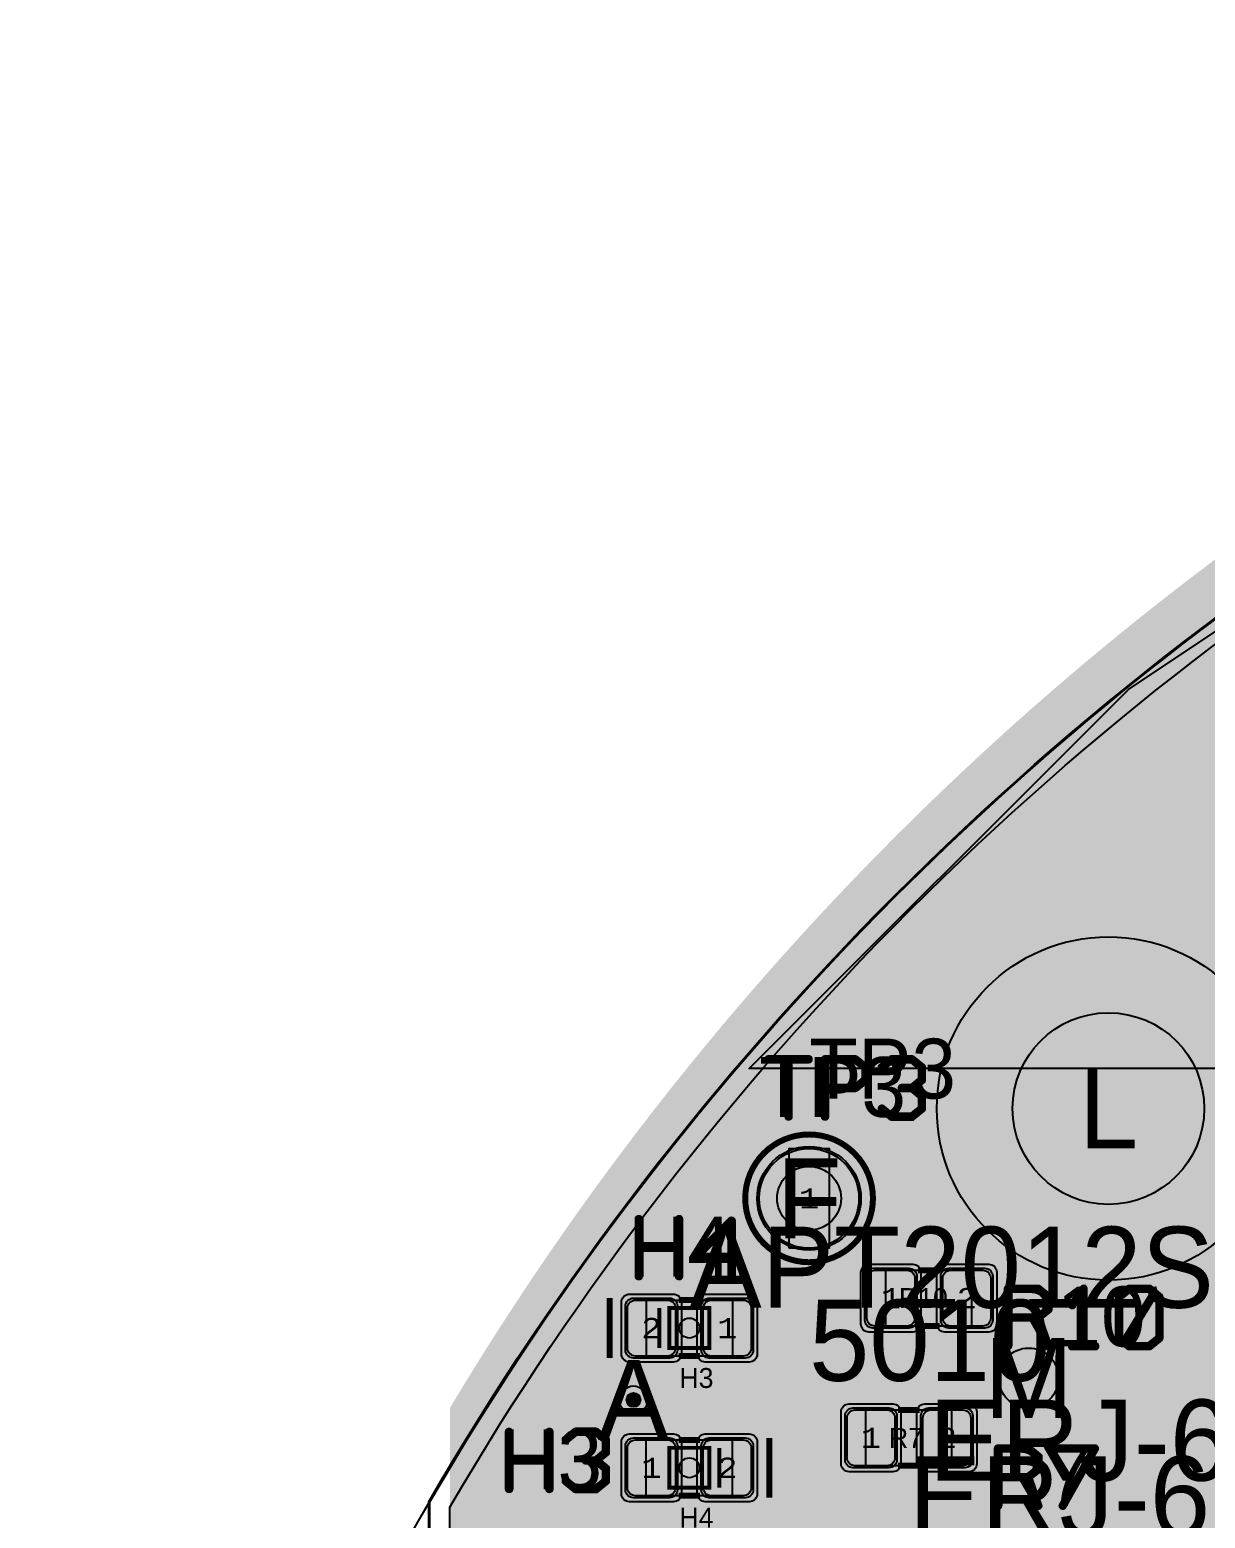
# Model space of a CAD drawing. Extents: x -74 to 89, y -130 to 74.
# Drawn here: x -74.03 to -44.57, y 36.74 to 74.03 of the extents above; entities that cross this region are included whole.
import ezdxf
from ezdxf.enums import TextEntityAlignment as Align

# ---------------------------------------------------------------- set-up
doc = ezdxf.new("R2010")
doc.units = 0
doc.header["$MEASUREMENT"] = 0
for name, color, linetype in [('ASSEMBLY_OUTLINES_TOP', 102, 'CONTINUOUS'), ('ASSEMBLY_PART_NUMBERS_TOP', 102, 'CONTINUOUS'), ('ASSEMBLY_REF_DES_TOP', 102, 'CONTINUOUS'), ('BOARD_OUTLINE', 10, 'CONTINUOUS'), ('DRILL_DRAWING', 21, 'CONTINUOUS'), ('GENERATED_SILKSCREEN_TOP', 140, 'CONTINUOUS'), ('MANUFACTURING_OUTLINES', 10, 'CONTINUOUS'), ('MOUNTING_HOLE_PADS_LAYER10', 150, 'CONTINUOUS'), ('MOUNTING_HOLE_PADS_LAYER11', 230, 'CONTINUOUS'), ('MOUNTING_HOLES_LAYER_BOT13', 42, 'CONTINUOUS'), ('MOUNTING_HOLES_LAYER_TOP', 42, 'CONTINUOUS'), ('PART_HOLES_LAYER_BOTTOM', 30, 'CONTINUOUS'), ('PART_HOLES_LAYER_TOP', 30, 'CONTINUOUS'), ('PART_PADS_LAYER_BOTTOM', 230, 'CONTINUOUS'), ('PART_PADS_LAYER_TOP', 150, 'CONTINUOUS'), ('PART_PADS_SMD_TOP', 150, 'CONTINUOUS'), ('PIN_NUMBERS_TOP', 8, 'CONTINUOUS'), ('PLACEMENT_OUTLINES_TOP', 130, 'CONTINUOUS'), ('PLANE_DATA_LAYER_BOTTOM', 230, 'CONTINUOUS'), ('PLANE_DATA_LAYER_TOP', 150, 'CONTINUOUS'), ('PLANE_SHAPES_LAYER_BOTTOM', 230, 'CONTINUOUS'), ('PLANE_SHAPES_LAYER_TOP', 150, 'CONTINUOUS'), ('ROUTE_BORDER', 151, 'CONTINUOUS'), ('SILKSCREEN_OUTLINES_TOP', 150, 'CONTINUOUS'), ('SILKSCREEN_REF_DES_TOP', 150, 'CONTINUOUS'), ('SOLDERMASK_PADS_BTM', 12, 'CONTINUOUS'), ('SOLDERMASK_PADS_TOP', 180, 'CONTINUOUS'), ('SOLDERPASTE_PADS_TOP', 180, 'CONTINUOUS'), ('TRACES_LAYER_TOP', 150, 'CONTINUOUS'), ('VIA_HOLES_LAYER_BOTTOM', 30, 'CONTINUOUS'), ('VIA_HOLES_LAYER_TOP', 30, 'CONTINUOUS'), ('VIA_PADS_LAYER_BOTTOM', 230, 'CONTINUOUS'), ('VIA_PADS_LAYER_TOP', 150, 'CONTINUOUS')]:
    doc.layers.add(name, color=color, linetype=linetype)
doc.styles.add('COURIER_NEW', font='cour.ttf')
doc.styles.add('VERIBEST_GERBER_0', font='txt')

msp = doc.modelspace()

# ---------------------------------------------------------------- hatches: boundary and pattern name
at = {"layer": 'ASSEMBLY_OUTLINES_TOP'}
h = msp.add_hatch(color=256, dxfattribs=at)
edge = h.paths.add_edge_path()
edge.add_arc((-57.5, 41.5), 0.25, 0, 360)
h = msp.add_hatch(color=256, dxfattribs=at)
edge = h.paths.add_edge_path()
edge.add_arc((-57.5, 38), 0.25, 0, 360)
at = {"layer": 'MOUNTING_HOLES_LAYER_BOT13'}
h = msp.add_hatch(color=256, dxfattribs=at)
edge = h.paths.add_edge_path()
edge.add_arc((-47, 47), 2.4, 0, 360)
h = msp.add_hatch(color=256, dxfattribs=at)
edge = h.paths.add_edge_path()
edge.add_arc((-49, 40.25), 0.75, 0, 360)
at = {"layer": 'MOUNTING_HOLES_LAYER_TOP'}
h = msp.add_hatch(color=256, dxfattribs=at)
edge = h.paths.add_edge_path()
edge.add_arc((-47, 47), 2.4, 0, 360)
h = msp.add_hatch(color=256, dxfattribs=at)
edge = h.paths.add_edge_path()
edge.add_arc((-49, 40.25), 0.75, 0, 360)
at = {"layer": 'PART_HOLES_LAYER_BOTTOM'}
h = msp.add_hatch(color=256, dxfattribs=at)
edge = h.paths.add_edge_path()
edge.add_arc((-54.5, 44.75), 0.8, 0, 360)
at = {"layer": 'PART_HOLES_LAYER_TOP'}
h = msp.add_hatch(color=256, dxfattribs=at)
edge = h.paths.add_edge_path()
edge.add_arc((-54.5, 44.75), 0.8, 0, 360)
at = {"layer": 'PLANE_DATA_LAYER_BOTTOM'}
h = msp.add_hatch(color=256, dxfattribs=at)
h.paths.add_polyline_path([(-30, 34.5762, -0.414213562), (-30.0762, 34.5), (-41.499992, 34.5, 0.414213562), (-41.5, 34.499992), (-41.5, 24.500008, 0.414213562), (-41.499992, 24.5), (-30.0762, 24.5, -0.414213562), (-30, 24.4238), (-30, 6.0762, -0.414213562), (-30.0762, 6), (-40.999992, 6, 0.414213562), (-41, 5.999992), (-41, -4.499992, 0.414213562), (-40.999992, -4.5), (-30.0762, -4.5, -0.414213562), (-30, -4.5762), (-30, -17.26511, -0.051413749), (-30.001603, -17.280658, 0.103115769), (-30.001603, -18.219342, -0.051413749), (-30, -18.23489), (-30, -19.9238, -0.414213562), (-30.0762, -20), (-41.4238, -20, -0.414213562), (-41.5, -19.9238), (-41.5, -15.000008, 0.414213562), (-41.500008, -15), (-57.9238, -15, -0.414213562), (-58, -14.9238), (-58, -14.099652, -0.228256616), (-57.971307, -14.040074, 0.481605757), (-57.971307, -11.459926, -0.228256616), (-58, -11.400348), (-58, -10.349652, -0.228256616), (-57.971307, -10.290074, 0.481605757), (-57.971307, -7.709926, -0.228256616), (-58, -7.650348), (-58, 9.843755, -0.378860307), (-57.933088, 9.919387, 0.851383332), (-57.738014, 15.049092, -0.905499688), (-57.723009, 15.2), (-56.7, 15.2, 0.414213562), (-56.45, 15.45), (-56.45, 15.9238, -0.414213562), (-56.3738, 16), (-56.000008, 16, 0.414213562), (-56, 16.000008), (-56, 23.499992, 0.414213562), (-56.000008, 23.5), (-56.206583, 23.5, -0.414213562), (-56.282783, 23.5762), (-56.282783, 23.576201, -0.09675006), (-56.277182, 23.604875, 0.195333998), (-56.277182, 24.395125, -0.09675006), (-56.282783, 24.423799), (-56.282783, 24.4238, -0.414213562), (-56.206583, 24.5), (-56.000008, 24.5, 0.414213562), (-56, 24.500008), (-56, 25.499992, 0.414213562), (-56.000008, 25.5), (-56.206583, 25.5, -0.414213562), (-56.282783, 25.5762), (-56.282783, 25.576201, -0.09675006), (-56.277182, 25.604875, 0.195333998), (-56.277182, 26.395125, -0.09675006), (-56.282783, 26.423799), (-56.282783, 26.4238, -0.414213562), (-56.206583, 26.5), (-56.000008, 26.5, 0.414213562), (-56, 26.500008), (-56, 32.176807, -0.130021935), (-55.990034, 32.214483, 0.130019951), (-55.65, 33.5), (-55.65, 33.500002, 0.896985665), (-60.789022, 34.059794, -0.351992656), (-60.863435, 34), (-60.999992, 34, 0.414213562), (-61, 33.999992), (-61, 26.500008, 0.414213562), (-60.999992, 26.5), (-60.293417, 26.5, -0.414213562), (-60.217217, 26.4238), (-60.217217, 26.423799, -0.09675006), (-60.222818, 26.395125, 0.195333998), (-60.222818, 25.604875, -0.09675006), (-60.217217, 25.576201), (-60.217217, 25.5762, -0.414213562), (-60.293417, 25.5), (-60.999992, 25.5, 0.414213562), (-61, 25.499992), (-61, 24.500008, 0.414213562), (-60.999992, 24.5), (-60.293417, 24.5, -0.414213562), (-60.217217, 24.4238), (-60.217217, 24.423799, -0.09675006), (-60.222818, 24.395125, 0.195333998), (-60.222818, 23.604875, -0.09675006), (-60.217217, 23.576201), (-60.217217, 23.5762, -0.414213562), (-60.293417, 23.5), (-60.499992, 23.5, 0.414213562), (-60.5, 23.499992), (-60.5, 19.5762, -0.414213562), (-60.5762, 19.5), (-63.4238, 19.5, -0.414213562), (-63.5, 19.5762), (-63.499999, 36.992917), (-63.499999, 36.992918, -0.132776077), (-63.489621, 37.031309, -0.12940226), (-37.031305, 63.489622, -0.132779416), (-36.992913, 63.5), (-36.5762, 63.5, -0.414213562), (-36.5, 63.4238), (-36.5, 49.500008, 0.414213562), (-36.499992, 49.5), (-30.0762, 49.5, -0.414213562), (-30, 49.4238)], flags=0)
h.paths.add_polyline_path([(-56, 44.75, -1), (-53, 44.75, -1)], flags=0)
h.paths.add_polyline_path([(-51.500008, -11.5, 0.414213562), (-51.5, -11.499992), (-51.5, -6.000008, 0.414213562), (-51.500008, -6), (-56.499992, -6, 0.414213562), (-56.5, -6.000008), (-56.5, -11.499992, 0.414213562), (-56.499992, -11.5), (-54.975438, -11.5, -0.701982273), (-54.926736, -11.634805, 2.767988756), (-53.073264, -11.634805, -0.701982273), (-53.024562, -11.5)], flags=0)
h.paths.add_polyline_path([(-55.55, 31.25, -1), (-50.95, 31.25, -1)], flags=0)
h.paths.add_polyline_path([(-51.75, 1.5, -1), (-49.25, 1.5, -1)], flags=0)
h.paths.add_polyline_path([(-50.383563, 9.360519, 0.889074012), (-49.2, 9.499997), (-49.2, 9.500001, 0.347051128), (-49.660519, 10.083563, -0.138572885), (-49.696687, 10.103793), (-51.45734, 11.864446, -0.198909956), (-51.479658, 11.918327), (-51.479658, 27.881673, -0.198909956), (-51.45734, 27.935554), (-50.596687, 28.796207, -0.138572885), (-50.560519, 28.816437, 0.347051128), (-50.1, 29.399999), (-50.1, 29.400003, 0.889074012), (-51.283563, 29.539481, -0.138572885), (-51.303793, 29.503313), (-52.333211, 28.473895, 0.198912215), (-52.479658, 28.120342), (-52.479658, 11.679658, 0.198912215), (-52.333211, 11.326105), (-50.403793, 9.396687, -0.138572885)], flags=0)
h.paths.add_polyline_path([(-52, -1.5, -1), (-49, -1.5, -1)], flags=0)
h.paths.add_polyline_path([(-52.25, 4.75, -1), (-48.75, 4.75, -1)], flags=0)
h.paths.add_polyline_path([(-50.25, 40.25, -1), (-47.75, 40.25, -1)], flags=0)
h.paths.add_polyline_path([(-51.8, 47, -1), (-42.2, 47, -1)], flags=0)
h.paths.add_polyline_path([(-42.000008, -13.5, 0.414213562), (-42, -13.499992), (-42, -6.000008, 0.414213562), (-42.000008, -6), (-50.999992, -6, 0.414213562), (-51, -6.000008), (-51, -13.499992, 0.414213562), (-50.999992, -13.5)], flags=0)
h.paths.add_polyline_path([(-45.05, 40, -1), (-40.45, 40, -1)], flags=0)
h.paths.add_polyline_path([(-43.55, 55.75, -1), (-38.95, 55.75, -1)], flags=0)
h.paths.add_polyline_path([(-38.000008, 7.5, 0.414213562), (-38, 7.500008), (-38, 14.499992, 0.414213562), (-38.000008, 14.5), (-48.999992, 14.5, 0.414213562), (-49, 14.499992), (-49, 7.500008, 0.414213562), (-48.999992, 7.5)], flags=0)
h.paths.add_polyline_path([(-38.000008, 15.5, 0.414213562), (-38, 15.500008), (-38, 22.499992, 0.414213562), (-38.000008, 22.5), (-48.999992, 22.5, 0.414213562), (-49, 22.499992), (-49, 15.500008, 0.414213562), (-48.999992, 15.5)], flags=0)
h.paths.add_polyline_path([(-36.85, -10.41, -1), (-33.85, -10.41, -1)], flags=0)
h.paths.add_polyline_path([(-36.85, 38.75, -1), (-33.85, 38.75, -1)], flags=0)
at = {"layer": 'PLANE_DATA_LAYER_TOP'}
h = msp.add_hatch(color=256, dxfattribs=at)
h.paths.add_polyline_path([(-30, 37.0762, -0.414213562), (-30.0762, 37), (-45.999992, 37, 0.414213562), (-46, 36.999992), (-46, 33.934528, -0.26144141), (-46.036506, 33.869483, 0.261440616), (-46.3, 33.4), (-46.3, 31.1, 0.261440616), (-46.036506, 30.630517, -0.26144141), (-46, 30.565472), (-46, 30.184528, -0.26144141), (-46.036506, 30.119483, 0.261440616), (-46.3, 29.65), (-46.3, 27.35, 0.261440616), (-46.036506, 26.880517, -0.26144141), (-46, 26.815472), (-46, 26.184528, -0.26144141), (-46.036506, 26.119483, 0.261440616), (-46.3, 25.65), (-46.3, 23.35, 0.261440616), (-46.036506, 22.880517, -0.26144141), (-46, 22.815472), (-46, 22.5762, -0.414213562), (-46.0762, 22.5), (-47.4238, 22.5, -0.414213562), (-47.5, 22.5762), (-47.5, 42.142252, -0.439938598), (-47.417177, 42.218164, 2.200290483), (-51.681635, 48.059382, -0.350436817), (-51.755956, 48), (-55.495343, 48, -0.414213562), (-55.571543, 48.0762, -0.180388228), (-55.552937, 48.126094, -0.082407082), (-37.031306, 63.489621, -0.132779416), (-36.992914, 63.499999), (-36.85, 63.499999), (-35.0762, 63.5, -0.414213562), (-35, 63.4238), (-35, 48.000008, 0.414213562), (-34.999992, 48), (-30.0762, 48, -0.414213562), (-30, 47.9238)], flags=0)
h.paths.add_polyline_path([(-45.05, 40, -1), (-40.45, 40, -1)], flags=0)
h.paths.add_polyline_path([(-43.55, 55.75, -1), (-38.95, 55.75, -1)], flags=0)
h.paths.add_polyline_path([(-36.85, 38.75, -1), (-33.85, 38.75, -1)], flags=0)
at = {"layer": 'PLANE_SHAPES_LAYER_BOTTOM'}
h = msp.add_hatch(color=256, dxfattribs=at)
h.paths.add_polyline_path([(-30, 34.5), (-41.5, 34.5), (-41.5, 24.5), (-30, 24.5), (-30, 6), (-41, 6), (-41, -4.5), (-30, -4.5), (-30, -20), (-41.5, -20), (-41.5, -15), (-58, -15), (-58, 16), (-56, 16), (-56, 34), (-61, 34), (-61, 23.5), (-63.5, 23.5), (-63.5, 39.496711, -0.127680861), (-37, 65.58588), (-37, 49.5), (-30, 49.5)], flags=0)
h.paths.add_polyline_path([(-56.5, -11.5), (-56.5, -6), (-51.5, -6), (-51.5, -11.5)], flags=16)
h.paths.add_polyline_path([(-51, -13.5), (-51, -6), (-42, -6), (-42, -13.5)], flags=16)
h.paths.add_polyline_path([(-49, 7.5), (-49, 14.5), (-38, 14.5), (-38, 7.5)], flags=16)
h.paths.add_polyline_path([(-49, 15.5), (-49, 22.5), (-38, 22.5), (-38, 15.5)], flags=16)
at = {"layer": 'PLANE_SHAPES_LAYER_TOP'}
msp.add_hatch(color=256, dxfattribs=at).paths.add_polyline_path([(-37, 48), (-56, 48), (-46.5, 57.5), (-37.5, 63.5), (-37, 63.5)], flags=0)
at = {"layer": 'VIA_HOLES_LAYER_BOTTOM'}
h = msp.add_hatch(color=256, dxfattribs=at)
edge = h.paths.add_edge_path()
edge.add_arc((-58.9, 39.7), 0.175, 0, 360)
at = {"layer": 'VIA_HOLES_LAYER_TOP'}
h = msp.add_hatch(color=256, dxfattribs=at)
edge = h.paths.add_edge_path()
edge.add_arc((-58.9, 39.7), 0.175, 0, 360)

# ---------------------------------------------------------------- linework, layer by layer
at = {"layer": 'ASSEMBLY_OUTLINES_TOP'}
for points in [[(-55, 43.5), (-55, 46), (-54, 46), (-54, 43.5)], [(-52.58, 41.55), (-52.58, 42.95), (-50.43, 42.95), (-50.43, 41.55)], [(-58.57, 40.8), (-58.57, 42.2), (-56.42, 42.2), (-56.42, 40.8)], [(-53.08, 38.05), (-53.08, 39.45), (-50.93, 39.45), (-50.93, 38.05)], [(-58.58, 37.3), (-58.58, 38.7), (-56.43, 38.7), (-56.43, 37.3)]]:
    msp.add_lwpolyline(points, close=True, dxfattribs=at)
at = {"layer": 'ASSEMBLY_OUTLINES_TOP', "const_width": 0.1}
for points in [[(-58.25, 41), (-58.25, 42)], [(-56.75, 38.5), (-56.75, 37.5)]]:
    msp.add_lwpolyline(points, dxfattribs=at)
for points in [[(-58, 41), (-58, 42), (-57, 42), (-57, 41)], [(-58, 37.5), (-58, 38.5), (-57, 38.5), (-57, 37.5)]]:
    msp.add_lwpolyline(points, close=True, dxfattribs=at)
at = {"layer": 'ASSEMBLY_OUTLINES_TOP'}
for centre, radius in [((0, 0), 74), ((-54.5, 44.75), 1.6), ((-57.5, 41.5), 0.25), ((-57.5, 38), 0.25)]:
    msp.add_circle(centre, radius, dxfattribs=at)
at = {"layer": 'BOARD_OUTLINE'}
msp.add_lwpolyline([(62, -40.39802, -0.011944181), (60, -43.312816), (60, -43.312815, -0.105291747), (37.148351, -64), (10, -64), (10, -73.321211, -0.067878888), (-10, -73.321211), (-10, -64), (-37.148351, -64, -0.130474387), (-64, -37.148351), (-64, -10), (-73.321211, -10, -0.067878888), (-73.321211, 10), (-64, 10), (-64, 37.148351, -0.130474387), (-37.148351, 64), (-10, 64), (-10, 73.321211, -0.067878888), (10, 73.321211), (10, 64), (37.148351, 64, -0.105291747), (60, 43.312815), (60, 43.312816, -0.011944181), (62, 40.39802)], format="xyb", close=True, dxfattribs=at)
at = {"layer": 'GENERATED_SILKSCREEN_TOP', "const_width": 0.15}
for points in [[(-55.04275, 46.7945), (-55.04125, 46.784), (-55.03375, 46.775), (-55.02325, 46.7705), (-55.01275, 46.769), (-55.00225, 46.7705), (-54.99325, 46.775), (-54.98575, 46.784), (-54.98275, 46.7945), (-54.98275, 48.203), (-54.50725, 48.203), (-54.49675, 48.206), (-54.48775, 48.212), (-54.48325, 48.2225), (-54.48175, 48.233), (-54.48325, 48.245), (-54.48775, 48.2555), (-54.49675, 48.263), (-54.50725, 48.2645), (-55.51975, 48.2645), (-55.53025, 48.263), (-55.53775, 48.2555), (-55.54375, 48.245), (-55.54525, 48.233), (-55.54375, 48.2225), (-55.53775, 48.212), (-55.53025, 48.206), (-55.51975, 48.203), (-55.04275, 48.203), (-55.04275, 46.7945)], [(-53.06875, 47.6945), (-53.06425, 47.6975), (-53.06275, 47.705), (-53.05825, 47.7125), (-53.05825, 47.72), (-53.05825, 48.029), (-53.05825, 48.0365), (-53.06275, 48.041), (-53.06275, 48.0455), (-53.06425, 48.047), (-53.06575, 48.0485), (-53.06875, 48.0515), (-53.32375, 48.2585), (-53.33125, 48.2615), (-53.33725, 48.263), (-53.34325, 48.2645), (-54.09925, 48.2645), (-54.11275, 48.2615), (-54.12175, 48.254), (-54.12925, 48.245), (-54.13225, 48.2345), (-54.13225, 46.7945), (-54.12925, 46.7825), (-54.12175, 46.775), (-54.11275, 46.7705), (-54.10225, 46.769), (-54.09025, 46.7705), (-54.07975, 46.775), (-54.07225, 46.7825), (-54.06925, 46.7945), (-54.06925, 47.4845), (-53.34325, 47.4845), (-53.33275, 47.486), (-53.32825, 47.4875), (-53.32675, 47.4875), (-53.32375, 47.489), (-53.06875, 47.6945)], [(-54.06925, 48.203), (-53.35225, 48.203), (-53.11825, 48.014), (-53.11825, 47.735), (-53.35225, 47.5445), (-54.06925, 47.5445), (-54.06925, 48.203)], [(-52.44775, 46.7705), (-52.70125, 46.976), (-52.70875, 46.9835), (-52.71025, 46.9925), (-52.70875, 47.003), (-52.70275, 47.0135), (-52.69525, 47.021), (-52.68625, 47.027), (-52.67575, 47.0285), (-52.66525, 47.0255), (-52.42075, 46.826), (-51.93625, 46.826), (-51.70225, 47.015), (-51.70225, 47.294), (-51.93325, 47.4845), (-52.18225, 47.4845), (-52.19425, 47.4875), (-52.20175, 47.4935), (-52.20625, 47.504), (-52.20775, 47.5145), (-52.20625, 47.525), (-52.20175, 47.534), (-52.19425, 47.5415), (-52.18225, 47.5445), (-51.93325, 47.5445), (-51.70225, 47.735), (-51.70225, 48.014), (-51.93625, 48.203), (-52.42075, 48.203), (-52.66525, 48.0035), (-52.67575, 48.0005), (-52.68625, 48.002), (-52.69525, 48.0065), (-52.70275, 48.0155), (-52.70875, 48.0245), (-52.71025, 48.035), (-52.70875, 48.0455), (-52.70125, 48.053), (-52.44775, 48.2585), (-52.44325, 48.26), (-52.43875, 48.2615), (-52.43725, 48.263), (-52.43125, 48.2645), (-51.92575, 48.2645), (-51.91825, 48.263), (-51.91525, 48.2615), (-51.91075, 48.26), (-51.90625, 48.2585), (-51.65275, 48.053), (-51.64825, 48.0455), (-51.64675, 48.0395), (-51.64375, 48.035), (-51.64225, 48.029), (-51.64225, 47.72), (-51.64375, 47.7155), (-51.64675, 47.705), (-51.64825, 47.6975), (-51.65275, 47.6945), (-51.87325, 47.5145), (-51.65275, 47.3345), (-51.65125, 47.3315), (-51.64825, 47.3285), (-51.64675, 47.327), (-51.64675, 47.324), (-51.64375, 47.3135), (-51.64225, 47.309), (-51.64225, 47), (-51.64375, 46.9925), (-51.64675, 46.9865), (-51.64825, 46.9805), (-51.65275, 46.976), (-51.90625, 46.7705), (-51.91225, 46.7675), (-51.91375, 46.766), (-51.91825, 46.766), (-51.91975, 46.7645), (-51.92125, 46.7645), (-51.92575, 46.7645), (-52.43125, 46.7645), (-52.43725, 46.766), (-52.44325, 46.7675), (-52.44775, 46.7705)], [(-58.799, 42.7945), (-58.796, 42.7825), (-58.7885, 42.775), (-58.7795, 42.7705), (-58.769, 42.769), (-58.757, 42.7705), (-58.7465, 42.775), (-58.739, 42.7825), (-58.736, 42.7945), (-58.736, 43.4845), (-57.7865, 43.4845), (-57.7865, 42.7945), (-57.785, 42.7825), (-57.7775, 42.775), (-57.767, 42.7705), (-57.7565, 42.769), (-57.746, 42.7705), (-57.737, 42.775), (-57.7295, 42.7825), (-57.7265, 42.7945), (-57.7265, 44.2345), (-57.7295, 44.245), (-57.737, 44.254), (-57.746, 44.2585), (-57.7565, 44.26), (-57.767, 44.2585), (-57.7775, 44.254), (-57.785, 44.245), (-57.7865, 44.2345), (-57.7865, 43.5445), (-58.736, 43.5445), (-58.736, 44.2345), (-58.739, 44.245), (-58.7465, 44.254), (-58.757, 44.2585), (-58.769, 44.26), (-58.7795, 44.2585), (-58.7885, 44.254), (-58.796, 44.245), (-58.799, 44.2345), (-58.799, 42.7945)], [(-56.4695, 42.7945), (-56.468, 42.7825), (-56.4605, 42.775), (-56.45, 42.7705), (-56.4395, 42.769), (-56.429, 42.7705), (-56.42, 42.775), (-56.4125, 42.7825), (-56.4095, 42.7945), (-56.4095, 43.249), (-56.339, 43.249), (-56.3285, 43.252), (-56.3195, 43.258), (-56.315, 43.2685), (-56.3135, 43.279), (-56.315, 43.291), (-56.3195, 43.3015), (-56.3285, 43.309), (-56.339, 43.3105), (-56.4095, 43.3105), (-56.4095, 44.1925), (-56.411, 44.2), (-56.4155, 44.206), (-56.4215, 44.212), (-56.429, 44.2165), (-56.438, 44.2195), (-56.447, 44.221), (-56.4545, 44.2195), (-56.462, 44.2135), (-57.3725, 43.303), (-57.3785, 43.294), (-57.3815, 43.285), (-57.38, 43.276), (-57.374, 43.2655), (-57.371, 43.258), (-57.365, 43.2535), (-57.359, 43.2505), (-57.3515, 43.249), (-56.4695, 43.249), (-56.4695, 42.7945)], [(-57.2765, 43.3105), (-56.4695, 44.1145), (-56.4695, 43.3105), (-57.2765, 43.3105)], [(-48.4855, 41.9445), (-48.481, 41.9475), (-48.4795, 41.955), (-48.475, 41.9625), (-48.475, 41.97), (-48.475, 42.279), (-48.475, 42.2865), (-48.4795, 42.291), (-48.4795, 42.2955), (-48.481, 42.297), (-48.4825, 42.2985), (-48.4855, 42.3015), (-48.7405, 42.5085), (-48.748, 42.5115), (-48.754, 42.513), (-48.76, 42.5145), (-49.516, 42.5145), (-49.5295, 42.5115), (-49.5385, 42.504), (-49.546, 42.495), (-49.549, 42.4845), (-49.549, 41.0445), (-49.546, 41.0325), (-49.5385, 41.025), (-49.5295, 41.0205), (-49.519, 41.019), (-49.507, 41.0205), (-49.4965, 41.025), (-49.489, 41.0325), (-49.486, 41.0445), (-49.486, 41.7345), (-48.781, 41.7345), (-48.535, 41.0355), (-48.529, 41.025), (-48.5185, 41.019), (-48.5065, 41.0175), (-48.4975, 41.0205), (-48.4885, 41.025), (-48.481, 41.0325), (-48.4765, 41.043), (-48.4795, 41.055), (-48.7255, 41.754), (-48.4855, 41.9445)], [(-49.486, 42.453), (-48.769, 42.453), (-48.535, 42.264), (-48.535, 41.985), (-48.769, 41.7945), (-49.486, 41.7945), (-49.486, 42.453)], [(-47.914, 41.076), (-47.926, 41.073), (-47.932, 41.067), (-47.9365, 41.0565), (-47.938, 41.0445), (-47.9365, 41.034), (-47.932, 41.0235), (-47.926, 41.016), (-47.914, 41.0145), (-47.329, 41.0145), (-47.3185, 41.016), (-47.3095, 41.0235), (-47.305, 41.034), (-47.3035, 41.0445), (-47.305, 41.0565), (-47.3095, 41.067), (-47.3185, 41.073), (-47.329, 41.076), (-47.593, 41.076), (-47.593, 42.4845), (-47.5945, 42.495), (-47.599, 42.5025), (-47.6065, 42.507), (-47.617, 42.5085), (-47.6245, 42.51), (-47.632, 42.51), (-47.638, 42.507), (-47.644, 42.501), (-47.9365, 42.09), (-47.941, 42.0795), (-47.941, 42.069), (-47.9365, 42.06), (-47.929, 42.0525), (-47.92, 42.0465), (-47.9095, 42.0435), (-47.9035, 42.0435), (-47.899, 42.045), (-47.8915, 42.054), (-47.6515, 42.39), (-47.6515, 41.076), (-47.914, 41.076)], [(-46.7515, 42.303), (-46.4995, 42.5085), (-46.4935, 42.51), (-46.489, 42.5115), (-46.4875, 42.513), (-46.4815, 42.5145), (-45.976, 42.5145), (-45.97, 42.513), (-45.9685, 42.513), (-45.967, 42.5115), (-45.9625, 42.51), (-45.9565, 42.5085), (-45.7045, 42.303), (-45.7, 42.2955), (-45.6985, 42.2895), (-45.6955, 42.285), (-45.694, 42.279), (-45.694, 41.25), (-45.6955, 41.2455), (-45.6985, 41.235), (-45.7, 41.232), (-45.7045, 41.226), (-45.9565, 41.0205), (-45.9625, 41.019), (-45.9655, 41.0175), (-45.9685, 41.016), (-45.9715, 41.0145), (-45.976, 41.0145), (-46.4815, 41.0145), (-46.4875, 41.016), (-46.4935, 41.0175), (-46.4995, 41.0205), (-46.7515, 41.226), (-46.7545, 41.229), (-46.7575, 41.2305), (-46.7605, 41.235), (-46.7635, 41.2455), (-46.765, 41.25), (-46.765, 42.279), (-46.7635, 42.285), (-46.7605, 42.2895), (-46.7575, 42.2955), (-46.7515, 42.303)], [(-46.7035, 42.264), (-46.7035, 41.265), (-46.615, 41.19), (-45.889, 42.3735), (-45.988, 42.453), (-46.4725, 42.453), (-46.7035, 42.264)], [(-59.5, 40.75), (-59.5, 42.25)], [(-46.567, 41.151), (-46.4725, 41.076), (-45.988, 41.076), (-45.754, 41.265), (-45.754, 42.264), (-45.8425, 42.3345), (-46.567, 41.151)], [(-62.049, 37.4645), (-62.046, 37.4525), (-62.0385, 37.445), (-62.0295, 37.4405), (-62.019, 37.439), (-62.007, 37.4405), (-61.9965, 37.445), (-61.989, 37.4525), (-61.986, 37.4645), (-61.986, 38.1545), (-61.0365, 38.1545), (-61.0365, 37.4645), (-61.035, 37.4525), (-61.0275, 37.445), (-61.017, 37.4405), (-61.0065, 37.439), (-60.996, 37.4405), (-60.987, 37.445), (-60.9795, 37.4525), (-60.9765, 37.4645), (-60.9765, 38.9045), (-60.9795, 38.915), (-60.987, 38.924), (-60.996, 38.9285), (-61.0065, 38.93), (-61.017, 38.9285), (-61.0275, 38.924), (-61.035, 38.915), (-61.0365, 38.9045), (-61.0365, 38.2145), (-61.986, 38.2145), (-61.986, 38.9045), (-61.989, 38.915), (-61.9965, 38.924), (-62.007, 38.9285), (-62.019, 38.93), (-62.0295, 38.9285), (-62.0385, 38.924), (-62.046, 38.915), (-62.049, 38.9045), (-62.049, 37.4645)], [(-60.3645, 37.4405), (-60.618, 37.646), (-60.6255, 37.6535), (-60.627, 37.6625), (-60.6255, 37.673), (-60.6195, 37.6835), (-60.612, 37.691), (-60.603, 37.697), (-60.5925, 37.6985), (-60.582, 37.6955), (-60.3375, 37.496), (-59.853, 37.496), (-59.619, 37.685), (-59.619, 37.964), (-59.85, 38.1545), (-60.099, 38.1545), (-60.111, 38.1575), (-60.1185, 38.1635), (-60.123, 38.174), (-60.1245, 38.1845), (-60.123, 38.195), (-60.1185, 38.204), (-60.111, 38.2115), (-60.099, 38.2145), (-59.85, 38.2145), (-59.619, 38.405), (-59.619, 38.684), (-59.853, 38.873), (-60.3375, 38.873), (-60.582, 38.6735), (-60.5925, 38.6705), (-60.603, 38.672), (-60.612, 38.6765), (-60.6195, 38.6855), (-60.6255, 38.6945), (-60.627, 38.705), (-60.6255, 38.7155), (-60.618, 38.723), (-60.3645, 38.9285), (-60.36, 38.93), (-60.3555, 38.9315), (-60.354, 38.933), (-60.348, 38.9345), (-59.8425, 38.9345), (-59.835, 38.933), (-59.832, 38.9315), (-59.8275, 38.93), (-59.823, 38.9285), (-59.5695, 38.723), (-59.565, 38.7155), (-59.5635, 38.7095), (-59.5605, 38.705), (-59.559, 38.699), (-59.559, 38.39), (-59.5605, 38.3855), (-59.5635, 38.375), (-59.565, 38.3675), (-59.5695, 38.3645), (-59.79, 38.1845), (-59.5695, 38.0045), (-59.568, 38.0015), (-59.565, 37.9985), (-59.5635, 37.997), (-59.5635, 37.994), (-59.5605, 37.9835), (-59.559, 37.979), (-59.559, 37.67), (-59.5605, 37.6625), (-59.5635, 37.6565), (-59.565, 37.6505), (-59.5695, 37.646), (-59.823, 37.4405), (-59.829, 37.4375), (-59.8305, 37.436), (-59.835, 37.436), (-59.8365, 37.4345), (-59.838, 37.4345), (-59.8425, 37.4345), (-60.348, 37.4345), (-60.354, 37.436), (-60.36, 37.4375), (-60.3645, 37.4405)], [(-55.5, 38.75), (-55.5, 37.25)], [(-48.7355, 37.9445), (-48.731, 37.9475), (-48.7295, 37.955), (-48.725, 37.9625), (-48.725, 37.97), (-48.725, 38.279), (-48.725, 38.2865), (-48.7295, 38.291), (-48.7295, 38.2955), (-48.731, 38.297), (-48.7325, 38.2985), (-48.7355, 38.3015), (-48.9905, 38.5085), (-48.998, 38.5115), (-49.004, 38.513), (-49.01, 38.5145), (-49.766, 38.5145), (-49.7795, 38.5115), (-49.7885, 38.504), (-49.796, 38.495), (-49.799, 38.4845), (-49.799, 37.0445), (-49.796, 37.0325), (-49.7885, 37.025), (-49.7795, 37.0205), (-49.769, 37.019), (-49.757, 37.0205), (-49.7465, 37.025), (-49.739, 37.0325), (-49.736, 37.0445), (-49.736, 37.7345), (-49.031, 37.7345), (-48.785, 37.0355), (-48.779, 37.025), (-48.7685, 37.019), (-48.7565, 37.0175), (-48.7475, 37.0205), (-48.7385, 37.025), (-48.731, 37.0325), (-48.7265, 37.043), (-48.7295, 37.055), (-48.9755, 37.754), (-48.7355, 37.9445)], [(-49.736, 38.453), (-49.019, 38.453), (-48.785, 38.264), (-48.785, 37.985), (-49.019, 37.7945), (-49.736, 37.7945), (-49.736, 38.453)], [(-48.173, 37.0595), (-48.176, 37.049), (-48.1745, 37.0385), (-48.167, 37.0295), (-48.1595, 37.0235), (-48.149, 37.0205), (-48.1385, 37.019), (-48.1295, 37.022), (-48.122, 37.031), (-47.3135, 38.4695), (-47.3105, 38.477), (-47.3105, 38.483), (-47.3105, 38.489), (-47.3135, 38.495), (-47.318, 38.504), (-47.324, 38.51), (-47.3315, 38.513), (-47.339, 38.5145), (-48.3515, 38.5145), (-48.362, 38.5115), (-48.3695, 38.504), (-48.3755, 38.495), (-48.377, 38.483), (-48.3755, 38.4725), (-48.3695, 38.462), (-48.362, 38.4545), (-48.3515, 38.453), (-47.39, 38.453), (-48.173, 37.0595)]]:
    msp.add_lwpolyline(points, dxfattribs=at)
msp.add_lwpolyline([(-56.1, 44.75, -1), (-52.9, 44.75, -1)], format="xyb", close=True, dxfattribs=at)
for points in [[(-51.230485, 42.950005, 0.000011097), (-51.230492, 42.949995), (-51.769508, 42.949995, 0.000011097), (-51.769515, 42.950005), (-51.230485, 42.950005)], [(-57.230485, 42.200005, 0.000011097), (-57.230492, 42.199995), (-57.769508, 42.199995, 0.000011097), (-57.769515, 42.200005), (-57.230485, 42.200005)], [(-51.230485, 41.549995), (-51.769515, 41.549995, 0.000011097), (-51.769508, 41.550005), (-51.230492, 41.550005, 0.000011097), (-51.230485, 41.549995)], [(-57.230485, 40.799995), (-57.769515, 40.799995, 0.000011097), (-57.769508, 40.800005), (-57.230492, 40.800005, 0.000011097), (-57.230485, 40.799995)], [(-51.730485, 39.450005, 0.000011097), (-51.730492, 39.449995), (-52.269508, 39.449995, 0.000011097), (-52.269515, 39.450005), (-51.730485, 39.450005)], [(-57.230485, 38.700005, 0.000011097), (-57.230492, 38.699995), (-57.769508, 38.699995, 0.000011097), (-57.769515, 38.700005), (-57.230485, 38.700005)], [(-51.730485, 38.049995), (-52.269515, 38.049995, 0.000011097), (-52.269508, 38.050005), (-51.730492, 38.050005, 0.000011097), (-51.730485, 38.049995)], [(-57.230485, 37.299995), (-57.769515, 37.299995, 0.000011097), (-57.769508, 37.300005), (-57.230492, 37.300005, 0.000011097), (-57.230485, 37.299995)]]:
    msp.add_lwpolyline(points, format="xyb", dxfattribs=at)
at = {"layer": 'MANUFACTURING_OUTLINES'}
msp.add_lwpolyline([(-37.161102, -64.021968, -0.130474388), (-64.021968, -37.161102, -0.132241555), (-64.0254, -37.148351), (-64.0254, -10.0254), (-73.321211, -10.0254, -0.375051504), (-73.346378, -10.003432, -0.067878885), (-73.346378, 10.003432, -0.375051504), (-73.321211, 10.0254), (-64.0254, 10.0254), (-64.0254, 37.148351, -0.132241555), (-64.021968, 37.161102, -0.130474388), (-37.161102, 64.021968, -0.132241555), (-37.148351, 64.0254), (-10.0254, 64.0254), (-10.0254, 73.321211, -0.375051504), (-10.003432, 73.346378, -0.067878885), (10.003432, 73.346378, -0.375051504), (10.0254, 73.321211), (10.0254, 64.0254), (37.148351, 64.0254, -0.132241555)], format="xyb", dxfattribs=at)
at = {"layer": 'MOUNTING_HOLE_PADS_LAYER10'}
msp.add_circle((-47, 47), 4.3, dxfattribs=at)
at = {"layer": 'MOUNTING_HOLE_PADS_LAYER11'}
msp.add_circle((-47, 47), 4.3, dxfattribs=at)
at = {"layer": 'MOUNTING_HOLES_LAYER_BOT13'}
for centre, radius in [((-47, 47), 2.4), ((-49, 40.25), 0.75)]:
    msp.add_circle(centre, radius, dxfattribs=at)
at = {"layer": 'MOUNTING_HOLES_LAYER_TOP'}
for centre, radius in [((-47, 47), 2.4), ((-49, 40.25), 0.75)]:
    msp.add_circle(centre, radius, dxfattribs=at)
at = {"layer": 'PART_HOLES_LAYER_BOTTOM'}
msp.add_circle((-54.5, 44.75), 0.8, dxfattribs=at)
at = {"layer": 'PART_HOLES_LAYER_TOP'}
msp.add_circle((-54.5, 44.75), 0.8, dxfattribs=at)
at = {"layer": 'PART_PADS_LAYER_BOTTOM'}
msp.add_circle((-54.5, 44.75), 1.25, dxfattribs=at)
at = {"layer": 'PART_PADS_LAYER_TOP'}
msp.add_circle((-54.5, 44.75), 1.25, dxfattribs=at)
at = {"layer": 'PART_PADS_SMD_TOP'}
for points in [[(-52.9, 41.5, -0.414213562), (-53.1, 41.7), (-53.1, 42.8, -0.414213562), (-52.9, 43), (-52, 43, -0.414213562), (-51.8, 42.8), (-51.8, 41.7, -0.414213562), (-52, 41.5)], [(-51, 41.5, -0.414213562), (-51.2, 41.7), (-51.2, 42.8, -0.414213562), (-51, 43), (-50.1, 43, -0.414213562), (-49.9, 42.8), (-49.9, 41.7, -0.414213562), (-50.1, 41.5)], [(-58, 42.25, -0.414213562), (-57.8, 42.05), (-57.8, 40.95, -0.414213562), (-58, 40.75), (-58.9, 40.75, -0.414213562), (-59.1, 40.95), (-59.1, 42.05, -0.414213562), (-58.9, 42.25)], [(-56.1, 42.25, -0.414213562), (-55.9, 42.05), (-55.9, 40.95, -0.414213562), (-56.1, 40.75), (-57, 40.75, -0.414213562), (-57.2, 40.95), (-57.2, 42.05, -0.414213562), (-57, 42.25)], [(-53.4, 38, -0.414213562), (-53.6, 38.2), (-53.6, 39.3, -0.414213562), (-53.4, 39.5), (-52.5, 39.5, -0.414213562), (-52.3, 39.3), (-52.3, 38.2, -0.414213562), (-52.5, 38)], [(-51.5, 38, -0.414213562), (-51.7, 38.2), (-51.7, 39.3, -0.414213562), (-51.5, 39.5), (-50.6, 39.5, -0.414213562), (-50.4, 39.3), (-50.4, 38.2, -0.414213562), (-50.6, 38)], [(-58.9, 37.25, -0.414213562), (-59.1, 37.45), (-59.1, 38.55, -0.414213562), (-58.9, 38.75), (-58, 38.75, -0.414213562), (-57.8, 38.55), (-57.8, 37.45, -0.414213562), (-58, 37.25)], [(-57, 37.25, -0.414213562), (-57.2, 37.45), (-57.2, 38.55, -0.414213562), (-57, 38.75), (-56.1, 38.75, -0.414213562), (-55.9, 38.55), (-55.9, 37.45, -0.414213562), (-56.1, 37.25)]]:
    msp.add_lwpolyline(points, format="xyb", close=True, dxfattribs=at)
at = {"layer": 'PLACEMENT_OUTLINES_TOP'}
for points in [[(-52.58, 41.55), (-52.58, 42.95), (-50.43, 42.95), (-50.43, 41.55)], [(-58.57, 40.8), (-58.57, 42.2), (-56.42, 42.2), (-56.42, 40.8)], [(-53.08, 38.05), (-53.08, 39.45), (-50.93, 39.45), (-50.93, 38.05)], [(-58.58, 37.3), (-58.58, 38.7), (-56.43, 38.7), (-56.43, 37.3)]]:
    msp.add_lwpolyline(points, close=True, dxfattribs=at)
msp.add_circle((-54.5, 44.75), 1.6, dxfattribs=at)
at = {"layer": 'PLANE_SHAPES_LAYER_TOP'}
msp.add_lwpolyline([(-37, 48), (-56, 48), (-46.5, 57.5), (-37.5, 63.5), (-37, 63.5)], close=True, dxfattribs=at)
for points in [[(-47.5, 37), (-30, 37), (-47.5, 48), (-30, 48)], [(-47.5, 22.5), (-46, 22.5), (-47.5, 37), (-46, 37)]]:
    msp.add_solid(points, dxfattribs=at)
at = {"layer": 'ROUTE_BORDER'}
msp.add_lwpolyline([(61.5, -40.249224, -0.116408926), (37.013511, -63.5), (9.5, -63.5), (9.5, -72.883469, -0.064898038), (-9.5, -72.883469), (-9.5, -63.5), (-37.013511, -63.5, -0.129544758), (-63.5, -37.013511), (-63.5, -9.5), (-72.883469, -9.5, -0.064898039), (-72.883468, 9.5), (-63.5, 9.5), (-63.5, 37.013508, -0.129544778), (-37.013506, 63.5), (-9.5, 63.5), (-9.5, 72.883466, -0.064898038), (9.5, 72.883466), (9.5, 64), (36.142076, 64, -0.119873966), (61.5, 40.249221)], format="xyb", close=True, dxfattribs=at)
at = {"layer": 'SILKSCREEN_OUTLINES_TOP'}
for points in [[(-52.58, 41.55), (-52.58, 42.95), (-50.43, 42.95), (-50.43, 41.55)], [(-58.57, 40.8), (-58.57, 42.2), (-56.42, 42.2), (-56.42, 40.8)], [(-53.08, 38.05), (-53.08, 39.45), (-50.93, 39.45), (-50.93, 38.05)], [(-58.58, 37.3), (-58.58, 38.7), (-56.43, 38.7), (-56.43, 37.3)]]:
    msp.add_lwpolyline(points, close=True, dxfattribs=at)
at = {"layer": 'SILKSCREEN_OUTLINES_TOP', "const_width": 0.15}
for points in [[(-59.5, 40.75), (-59.5, 42.25)], [(-55.5, 38.75), (-55.5, 37.25)]]:
    msp.add_lwpolyline(points, dxfattribs=at)
at = {"layer": 'SILKSCREEN_OUTLINES_TOP'}
msp.add_circle((-54.5, 44.75), 1.6, dxfattribs=at)
at = {"layer": 'SOLDERMASK_PADS_BTM'}
msp.add_circle((-54.5, 44.75), 1.3, dxfattribs=at)
at = {"layer": 'SOLDERMASK_PADS_TOP'}
for points in [[(-53, 41.4, -0.414213562), (-53.2, 41.6), (-53.2, 42.9, -0.414213562), (-53, 43.1), (-51.9, 43.1, -0.414213562), (-51.7, 42.9), (-51.7, 41.6, -0.414213562), (-51.9, 41.4)], [(-51.1, 41.4, -0.414213562), (-51.3, 41.6), (-51.3, 42.9, -0.414213562), (-51.1, 43.1), (-50, 43.1, -0.414213562), (-49.8, 42.9), (-49.8, 41.6, -0.414213562), (-50, 41.4)], [(-57.9, 42.35, -0.414213562), (-57.7, 42.15), (-57.7, 40.85, -0.414213562), (-57.9, 40.65), (-59, 40.65, -0.414213562), (-59.2, 40.85), (-59.2, 42.15, -0.414213562), (-59, 42.35)], [(-56, 42.35, -0.414213562), (-55.8, 42.15), (-55.8, 40.85, -0.414213562), (-56, 40.65), (-57.1, 40.65, -0.414213562), (-57.3, 40.85), (-57.3, 42.15, -0.414213562), (-57.1, 42.35)], [(-53.5, 37.9, -0.414213562), (-53.7, 38.1), (-53.7, 39.4, -0.414213562), (-53.5, 39.6), (-52.4, 39.6, -0.414213562), (-52.2, 39.4), (-52.2, 38.1, -0.414213562), (-52.4, 37.9)], [(-51.6, 37.9, -0.414213562), (-51.8, 38.1), (-51.8, 39.4, -0.414213562), (-51.6, 39.6), (-50.5, 39.6, -0.414213562), (-50.3, 39.4), (-50.3, 38.1, -0.414213562), (-50.5, 37.9)], [(-59, 37.15, -0.414213562), (-59.2, 37.35), (-59.2, 38.65, -0.414213562), (-59, 38.85), (-57.9, 38.85, -0.414213562), (-57.7, 38.65), (-57.7, 37.35, -0.414213562), (-57.9, 37.15)], [(-57.1, 37.15, -0.414213562), (-57.3, 37.35), (-57.3, 38.65, -0.414213562), (-57.1, 38.85), (-56, 38.85, -0.414213562), (-55.8, 38.65), (-55.8, 37.35, -0.414213562), (-56, 37.15)]]:
    msp.add_lwpolyline(points, format="xyb", close=True, dxfattribs=at)
msp.add_circle((-54.5, 44.75), 1.3, dxfattribs=at)
at = {"layer": 'SOLDERPASTE_PADS_TOP'}
for points in [[(-52.85, 41.55, -0.414213562), (-53.05, 41.75), (-53.05, 42.75, -0.414213562), (-52.85, 42.95), (-52.05, 42.95, -0.414213562), (-51.85, 42.75), (-51.85, 41.75, -0.414213562), (-52.05, 41.55)], [(-50.95, 41.55, -0.414213562), (-51.15, 41.75), (-51.15, 42.75, -0.414213562), (-50.95, 42.95), (-50.15, 42.95, -0.414213562), (-49.95, 42.75), (-49.95, 41.75, -0.414213562), (-50.15, 41.55)], [(-58.05, 42.2, -0.414213562), (-57.85, 42), (-57.85, 41, -0.414213562), (-58.05, 40.8), (-58.85, 40.8, -0.414213562), (-59.05, 41), (-59.05, 42, -0.414213562), (-58.85, 42.2)], [(-56.15, 42.2, -0.414213562), (-55.95, 42), (-55.95, 41, -0.414213562), (-56.15, 40.8), (-56.95, 40.8, -0.414213562), (-57.15, 41), (-57.15, 42, -0.414213562), (-56.95, 42.2)], [(-53.35, 38.05, -0.414213562), (-53.55, 38.25), (-53.55, 39.25, -0.414213562), (-53.35, 39.45), (-52.55, 39.45, -0.414213562), (-52.35, 39.25), (-52.35, 38.25, -0.414213562), (-52.55, 38.05)], [(-51.45, 38.05, -0.414213562), (-51.65, 38.25), (-51.65, 39.25, -0.414213562), (-51.45, 39.45), (-50.65, 39.45, -0.414213562), (-50.45, 39.25), (-50.45, 38.25, -0.414213562), (-50.65, 38.05)], [(-58.85, 37.3, -0.414213562), (-59.05, 37.5), (-59.05, 38.5, -0.414213562), (-58.85, 38.7), (-58.05, 38.7, -0.414213562), (-57.85, 38.5), (-57.85, 37.5, -0.414213562), (-58.05, 37.3)], [(-56.95, 37.3, -0.414213562), (-57.15, 37.5), (-57.15, 38.5, -0.414213562), (-56.95, 38.7), (-56.15, 38.7, -0.414213562), (-55.95, 38.5), (-55.95, 37.5, -0.414213562), (-56.15, 37.3)]]:
    msp.add_lwpolyline(points, format="xyb", close=True, dxfattribs=at)
at = {"layer": 'TRACES_LAYER_TOP', "const_width": 0.5}
for points in [[(-54.5, 44.75), (-53.235876, 43.485876), (-53.235876, 43.135876), (-52.45, 42.35), (-52.45, 42.25)], [(-51.05, 38.75), (-51.05, 40.725), (-50.55, 41.225), (-50.55, 42.25)], [(-58.45, 41.5), (-58.45, 40.15), (-58.9, 39.7)], [(-52.95, 38.75), (-52.95, 40.021065), (-54.428935, 41.5), (-56.55, 41.5)], [(-58.45, 38), (-58.45, 39.25), (-58.9, 39.7)], [(-51.05, 38.75), (-49.987781, 38.75), (-49.080901, 37.84312), (-49.080901, 29.599865), (-49.85, 28.830766), (-49.85, 26.5)], [(-52.95, 35.75), (-52.95, 35.85), (-55.1, 38), (-56.55, 38)]]:
    msp.add_lwpolyline(points, dxfattribs=at)
at = {"layer": 'VIA_HOLES_LAYER_BOTTOM'}
msp.add_circle((-58.9, 39.7), 0.175, dxfattribs=at)
at = {"layer": 'VIA_HOLES_LAYER_TOP'}
msp.add_circle((-58.9, 39.7), 0.175, dxfattribs=at)
at = {"layer": 'VIA_PADS_LAYER_BOTTOM'}
msp.add_circle((-58.9, 39.7), 0.35, dxfattribs=at)
at = {"layer": 'VIA_PADS_LAYER_TOP'}
msp.add_circle((-58.9, 39.7), 0.35, dxfattribs=at)

# ---------------------------------------------------------------- texts
at = {"layer": 'ASSEMBLY_PART_NUMBERS_TOP', "style": 'VERIBEST_GERBER_0'}
for s, p in [('APT2012SRCPRV', (-57.5, 44.04)), ('5010', (-54.5, 42.21)), ('ERJ-6ENF2000V', (-51.5, 39.71)), ('ERJ-6GEYJ162V', (-52, 38.29))]:
    msp.add_text(s, height=2.032, dxfattribs=at).set_placement(p, align=Align.TOP_LEFT)
at = {"layer": 'ASSEMBLY_REF_DES_TOP', "style": 'VERIBEST_GERBER_0'}
for s, height, p in [('TP3', 1.5, (-54.5, 48.75)), ('R10', 0.5, (-52.25, 42.5)), ('H3', 0.5, (-57.75, 40.5)), ('R7', 0.5, (-52.5, 39)), ('H4', 0.5, (-57.75, 37))]:
    msp.add_text(s, height=height, dxfattribs=at).set_placement(p, align=Align.TOP_LEFT)
at = {"layer": 'DRILL_DRAWING', "style": 'VERIBEST_GERBER_0'}
for s, p in [('L', (-47, 47)), ('F', (-54.5, 44.75)), ('M', (-49, 40.25)), ('A', (-58.9, 39.7))]:
    msp.add_text(s, height=2, dxfattribs=at).set_placement(p, align=Align.MIDDLE_CENTER)
at = {"layer": 'PIN_NUMBERS_TOP', "style": 'COURIER_NEW'}
for s, p in [('1', (-54.5, 44.75)), ('2', (-50.55, 42.25)), ('1', (-52.45, 42.25)), ('2', (-58.45, 41.5)), ('1', (-56.55, 41.5)), ('1', (-52.95, 38.75)), ('2', (-51.05, 38.75)), ('1', (-58.45, 38)), ('2', (-56.55, 38))]:
    msp.add_text(s, height=0.508, dxfattribs=at).set_placement(p, align=Align.MIDDLE_CENTER)
at = {"layer": 'SILKSCREEN_REF_DES_TOP', "style": 'VERIBEST_GERBER_0'}
for s, p in [('TP3', (-55.75, 48.29)), ('H4', (-59, 44.29)), ('R10', (-49.75, 42.54)), ('H3', (-62.25, 38.96)), ('R7', (-50, 38.54))]:
    msp.add_text(s, height=1.5, dxfattribs=at).set_placement(p, align=Align.TOP_LEFT)

doc.saveas('drawing.dxf')
